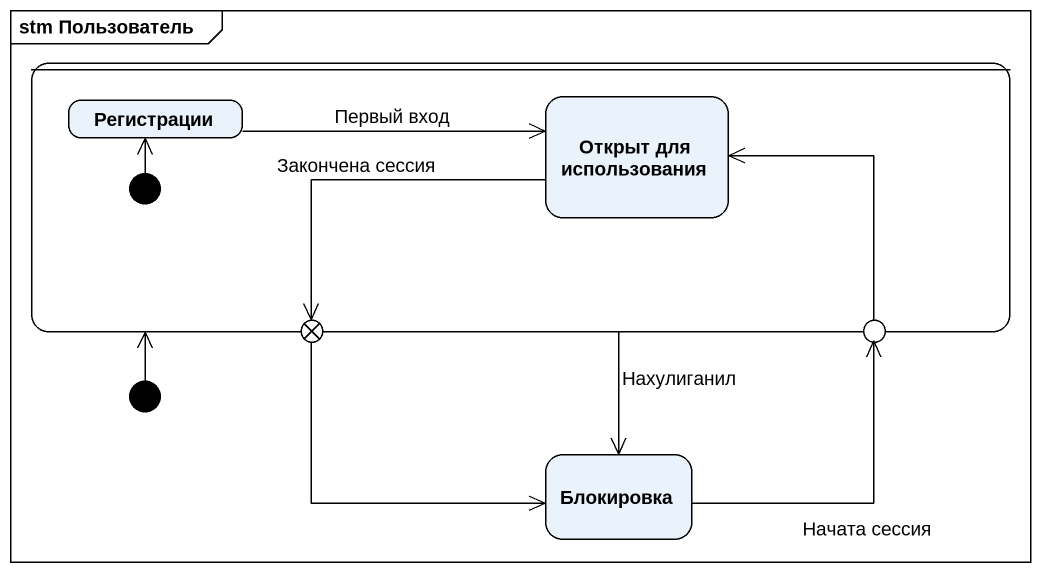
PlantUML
@startuml
mainframe stm Пользователь
hide empty description
state " " as state1 {
  state Регистрации
  state "Открыт для использования" as Открыт_для_использования
  [*] -up-> Регистрации
}
state exit1 <<choice>>
state entry1 <<choice>>
state Блокировка
[*] -right-> state1
state1 --> Блокировка : Нахулиганил
Регистрации -right-> Открыт_для_использования : Первый вход
Открыт_для_использования -left-> exit1 : Закончена сессия
exit1 -right-> Блокировка
entry1 -up-> Открыт_для_использования
Блокировка -up-> entry1 : Начата сессия
@enduml
